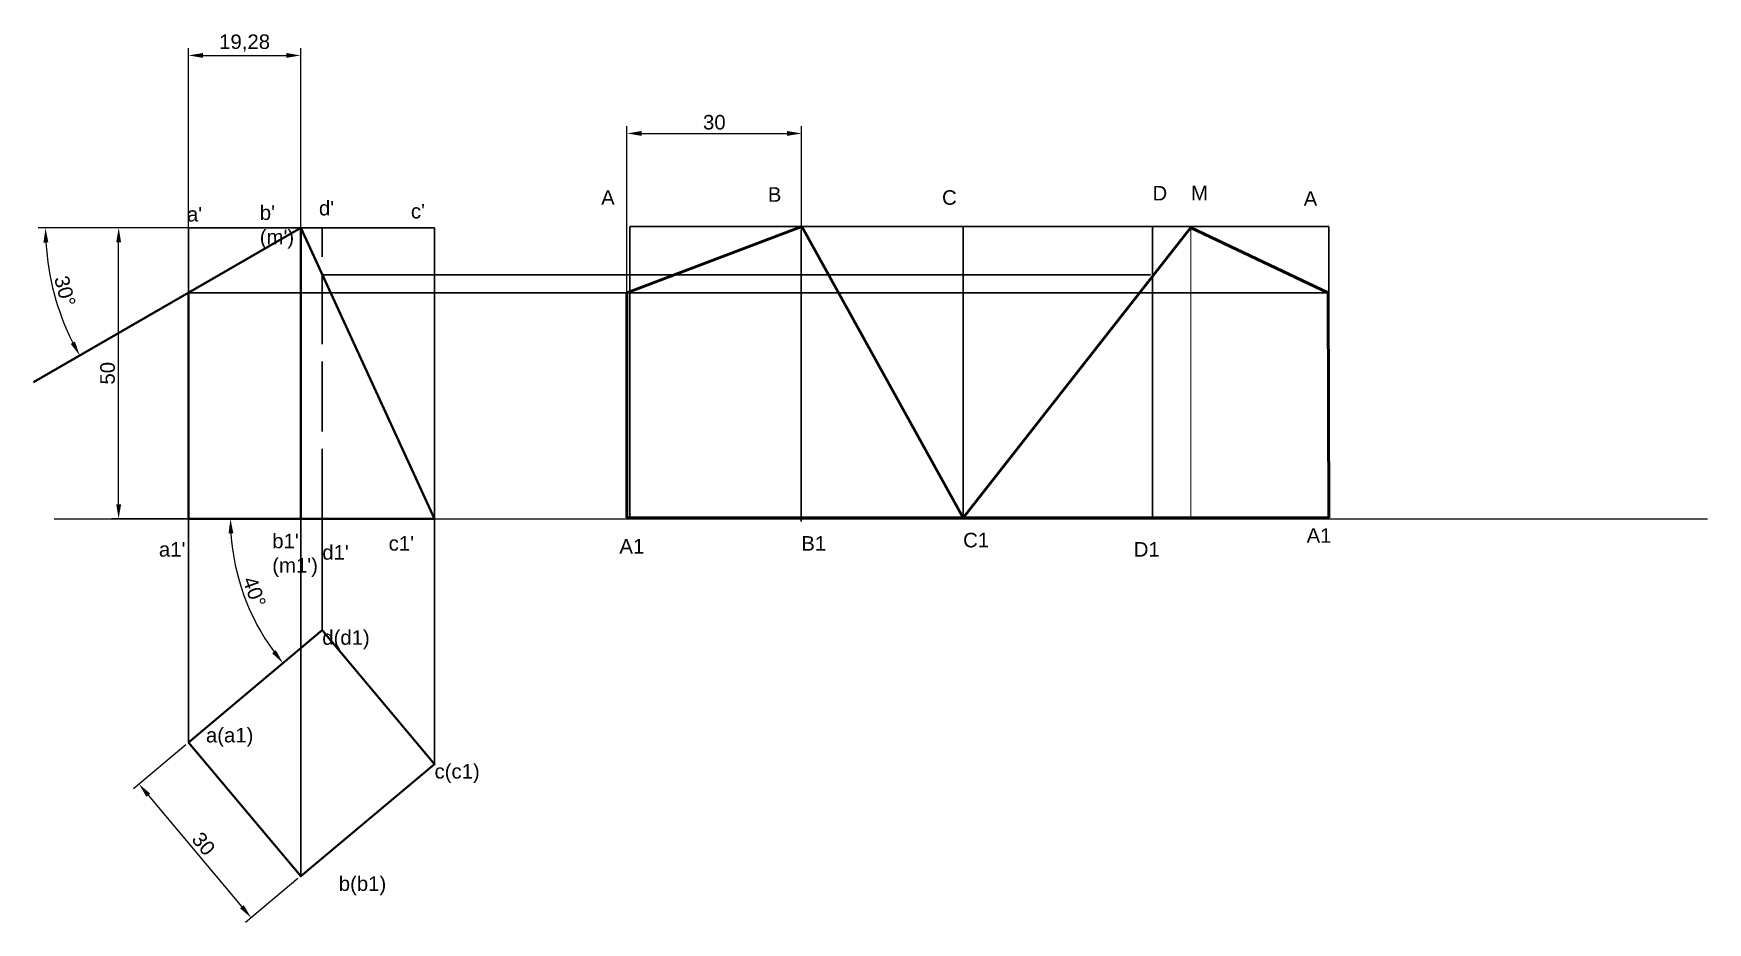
# Paper-space layout 'Layout3' of a CAD drawing. Header units: millimetres. Extents: x -4 to 284, y 9 to 162.
import ezdxf

# ---------------------------------------------------------------- set-up
doc = ezdxf.new("R2010")
doc.units = ezdxf.units.MM
doc.linetypes.add('ACAD_ISO02W100', pattern=[15, 12, -3])
doc.styles.get("Standard").update_dxf_attribs({"font": 'arial.ttf'})
doc.dimstyles.new('ISO-25', dxfattribs={"dimtxt": 2.5, "dimasz": 2.5, "dimexe": 1.25, "dimexo": 0.625, "dimtad": 1, "dimtxsty": 'Standard', "dimcen": 2.5, "dimadec": 0, "dimazin": 0, "dimtfac": 1, "dimtmove": 0, "dimatfit": 3, "dimfxl": 1, "dimarcsym": 0})

# ---------------------------------------------------------------- blocks, each defined once
blk = doc.blocks.new('*D75')
at = {"color": 0, "lineweight": -2, "transparency": 16777216}
blk.add_arc((68.58, 78.69), 38.57, 183.7145, 216.2855, dxfattribs=at)
at = {"color": 0, "lineweight": 20, "transparency": 16777216}
for points in [[(29.68, 76.17), (30.51, 76.2), (30.01, 78.69)], [(37.82, 56.12), (37.16, 55.6), (39.04, 53.89)]]:
    blk.add_solid(points, dxfattribs=at)
at = {"layer": 'Defpoints', "color": 0, "lineweight": 20, "transparency": 16777216}
for p in [(-0.28, 78.69), (283.68, 78.69), (31.05, 69.79), (45.78, 59.55), (22.8, 40.27)]:
    blk.add_point(p, dxfattribs=at)
at = {"color": 0, "transparency": 16777216, "insert": (34.12, 66.14), "char_height": 2.5, "attachment_point": 5, "rotation": 290}
blk.add_mtext('40°', dxfattribs=at)
blk = doc.blocks.new('*D76')
at = {"color": 0, "lineweight": -2, "transparency": 16777216}
for p, q in [((22.32, 39.87), (13.34, 32.33)), ((15.9, 31.22), (31.97, 12.07)), ((41.6, 16.89), (32.62, 9.35))]:
    blk.add_line(p, q, dxfattribs=at)
at = {"color": 0, "lineweight": 20, "transparency": 16777216}
for points in [[(16.22, 31.49), (15.58, 30.95), (14.3, 33.14)], [(32.29, 12.34), (31.65, 11.8), (33.58, 10.15)]]:
    blk.add_solid(points, dxfattribs=at)
at = {"layer": 'Defpoints', "color": 0, "lineweight": 20, "transparency": 16777216}
for p in [(22.8, 40.27), (42.08, 17.29), (33.58, 10.15)]:
    blk.add_point(p, dxfattribs=at)
at = {"color": 0, "transparency": 16777216, "insert": (25.39, 22.87), "char_height": 2.5, "attachment_point": 5, "rotation": 310}
blk.add_mtext('30', dxfattribs=at)
blk = doc.blocks.new('*D77')
at = {"color": 0, "linetype": 'Continuous', "lineweight": -2, "transparency": 16777216}
blk.add_line((22.17, 128.65), (-3, 128.65), dxfattribs=at)
blk.add_arc((42.08, 128.65), 43.83, 183.2684, 206.7316, dxfattribs=at)
at = {"color": 0, "linetype": 'Continuous', "lineweight": 20, "transparency": 16777216}
for points in [[(-2.1, 126.14), (-1.26, 126.17), (-1.75, 128.65)], [(3.3, 109.14), (2.57, 108.74), (4.12, 106.74)]]:
    blk.add_solid(points, dxfattribs=at)
at = {"layer": 'Defpoints', "color": 0, "linetype": 'Continuous', "lineweight": 20, "transparency": 16777216}
for p in [(22.8, 128.65), (42.08, 128.65), (65.06, 128.65), (-1.08, 121.04), (-3.82, 102.15)]:
    blk.add_point(p, dxfattribs=at)
at = {"color": 0, "linetype": 'Continuous', "lineweight": 25, "transparency": 16777216, "insert": (1.58, 117.8), "char_height": 2.5, "attachment_point": 5, "rotation": 285}
blk.add_mtext('30°', dxfattribs=at)
blk = doc.blocks.new('*D78')
at = {"color": 0, "linetype": 'Continuous', "lineweight": -2, "transparency": 16777216}
for p, q in [((41.46, 128.69), (9.56, 128.69)), ((10.81, 81.19), (10.81, 126.19)), ((41.46, 78.69), (9.56, 78.69))]:
    blk.add_line(p, q, dxfattribs=at)
at = {"color": 0, "linetype": 'Continuous', "lineweight": 20, "transparency": 16777216}
for points in [[(10.39, 126.19), (11.23, 126.19), (10.81, 128.69)], [(10.39, 81.19), (11.23, 81.19), (10.81, 78.69)]]:
    blk.add_solid(points, dxfattribs=at)
at = {"layer": 'Defpoints', "color": 0, "linetype": 'Continuous', "lineweight": 20, "transparency": 16777216}
for p in [(10.81, 128.69), (42.08, 128.69), (42.08, 78.69)]:
    blk.add_point(p, dxfattribs=at)
at = {"color": 0, "linetype": 'Continuous', "lineweight": 20, "transparency": 16777216, "insert": (8.91, 103.69), "char_height": 2.5, "attachment_point": 5, "rotation": 90}
blk.add_mtext('50', dxfattribs=at)
blk = doc.blocks.new('*D79')
at = {"color": 0, "linetype": 'Continuous', "lineweight": -2, "transparency": 16777216}
for p, q in [((98.11, 79.5), (98.11, 146.13)), ((100.61, 144.88), (125.61, 144.88)), ((128.11, 79.5), (128.11, 146.13))]:
    blk.add_line(p, q, dxfattribs=at)
at = {"color": 0, "linetype": 'Continuous', "lineweight": 20, "transparency": 16777216}
for points in [[(100.61, 145.3), (100.61, 144.47), (98.11, 144.88)], [(125.61, 145.3), (125.61, 144.47), (128.11, 144.88)]]:
    blk.add_solid(points, dxfattribs=at)
at = {"layer": 'Defpoints', "color": 0, "linetype": 'Continuous', "lineweight": 20, "transparency": 16777216}
for p in [(128.11, 144.88), (98.11, 78.87), (128.11, 78.87)]:
    blk.add_point(p, dxfattribs=at)
at = {"color": 0, "linetype": 'Continuous', "lineweight": 30, "transparency": 16777216, "insert": (113.11, 146.79), "char_height": 2.5, "attachment_point": 5}
blk.add_mtext('30', dxfattribs=at)
blk = doc.blocks.new('*D80')
at = {"color": 0, "linetype": 'Continuous', "lineweight": -2, "transparency": 16777216}
for p, q in [((22.8, 79.31), (22.8, 159.53)), ((25.3, 158.28), (39.58, 158.28)), ((42.08, 79.31), (42.08, 159.53))]:
    blk.add_line(p, q, dxfattribs=at)
at = {"color": 0, "linetype": 'Continuous', "lineweight": 20, "transparency": 16777216}
for points in [[(25.3, 158.7), (25.3, 157.87), (22.8, 158.28)], [(39.58, 158.7), (39.58, 157.87), (42.08, 158.28)]]:
    blk.add_solid(points, dxfattribs=at)
at = {"layer": 'Defpoints', "color": 0, "linetype": 'Continuous', "lineweight": 20, "transparency": 16777216}
for p in [(42.08, 158.28), (22.8, 78.69), (42.08, 78.69)]:
    blk.add_point(p, dxfattribs=at)
at = {"color": 0, "linetype": 'Continuous', "lineweight": 30, "transparency": 16777216, "insert": (32.44, 160.41), "char_height": 2.5, "attachment_point": 5}
blk.add_mtext('19,28', dxfattribs=at)

psp = doc.layouts.new('Layout3')

# ---------------------------------------------------------------- linework, layer by layer
at = {"linetype": 'Continuous', "lineweight": 40}
for p, q in [((42.081, 128.653), (-3.818, 102.153)), ((65.062, 78.686), (42.081, 128.653)), ((22.798, 78.686), (22.798, 117.52)), ((98.112, 78.873), (128.112, 78.873)), ((128.112, 78.873), (158.112, 78.873)), ((158.112, 78.873), (188.112, 78.873)), ((188.112, 78.873), (218.112, 78.873))]:
    psp.add_line(p, q, dxfattribs=at)
at = {"lineweight": 30}
for p, q in [((22.798, 78.686), (22.798, 128.686)), ((22.798, 128.653), (65.062, 128.653)), ((65.062, 78.686), (65.062, 128.686)), ((22.798, 40.269), (22.798, 78.691)), ((42.081, 17.288), (42.081, 78.844)), ((45.779, 59.553), (45.779, 78.686)), ((65.062, 36.572), (65.062, 78.844))]:
    psp.add_line(p, q, dxfattribs=at)
at = {"lineweight": 40}
for p, q in [((42.081, 78.686), (42.081, 128.686)), ((22.798, 78.686), (65.062, 78.686))]:
    psp.add_line(p, q, dxfattribs=at)
at = {"linetype": 'ACAD_ISO02W100', "lineweight": 30}
psp.add_line((45.779, 78.686), (45.779, 128.531), dxfattribs=at)
at = {"linetype": 'Continuous', "lineweight": 50}
for p, q in [((98.112, 117.52), (128.112, 128.873)), ((128.112, 128.873), (155.836, 78.873)), ((155.836, 78.873), (194.974, 128.727)), ((195.022, 128.663), (218.522, 117.52)), ((98.112, 117.52), (98.112, 78.873)), ((218.522, 117.52), (218.657, 78.873)), ((98.112, 78.873), (218.657, 78.873))]:
    psp.add_line(p, q, dxfattribs=at)
at = {"linetype": 'Continuous', "lineweight": 30}
for p, q in [((98.622, 78.873), (98.622, 128.873)), ((218.657, 128.873), (98.673, 128.873)), ((128.046, 78.234), (128.046, 128.234)), ((155.836, 78.873), (155.836, 128.873)), ((188.366, 78.873), (188.366, 128.873)), ((218.657, 78.873), (218.657, 128.873)), ((45.779, 120.614), (188.036, 120.614)), ((22.798, 117.52), (218.274, 117.52))]:
    psp.add_line(p, q, dxfattribs=at)
at = {"lineweight": 20}
psp.add_line((194.974, 128.727), (194.974, 78.686), dxfattribs=at)
psp.add_line((-0.281, 78.686), (283.682, 78.686))
at = {"lineweight": 40}
psp.add_lwpolyline([(22.798, 40.269), (42.081, 17.288), (65.062, 36.572), (45.779, 59.553)], close=True, dxfattribs=at)

# ---------------------------------------------------------------- texts
at = {"lineweight": 20, "char_height": 2.5, "attachment_point": 1}
for s, width, insert in [('A', 4.99987, (93.673, 135.132)), ('B', 5.81088, (122.301, 135.648)), ('C', 3.61708, (152.219, 135.132)), ('D', 5.48269, (188.366, 135.869)), ('M', 7.02293, (194.974, 135.906)), ('A', 10.2123, (214.327, 134.952))]:
    psp.add_mtext_dynamic_manual_height_columns(s, width=width, gutter_width=12.5, heights=[0], dxfattribs=dict(at, insert=insert))
at = {"linetype": 'Continuous', "lineweight": 40, "char_height": 2.5, "attachment_point": 1}
for s, width, insert in [("a'", 14.07254, (22.537, 132.263)), ("b' (m')", 7.03481, (35.046, 132.523)), ("d'", 6.51506, (45.21, 133.304)), ("c'", 8.12553, (61, 132.783)), ('A1', 8.86049, (96.809, 75.227)), ('B1', 6.58299, (128.046, 75.724)), ('C1', 9.75547, (155.836, 76.288))]:
    psp.add_mtext_dynamic_manual_height_columns(s, width=width, gutter_width=12.5, heights=[0], dxfattribs=dict(at, insert=insert))
at = {"lineweight": 30, "char_height": 2.5, "attachment_point": 1}
for s, width, insert in [("b1'\\P(m1')", 9.08568, (37.19, 76.135)), ("c1'", 14.53709, (57.178, 75.731)), ("a1'", 9.08568, (17.72, 74.693)), ("d1'", 7.26854, (45.779, 74.174)), ('d(d1)', 6.31504, (45.779, 59.553)), ('a(a1)', 8.5665, (25.794, 42.783)), ('c(c1)', 13.66179, (65.062, 36.572)), ('b(b1)', 4.41304, (48.612, 17.288))]:
    psp.add_mtext_dynamic_manual_height_columns(s, width=width, gutter_width=12.5, heights=[0], dxfattribs=dict(at, insert=insert))
at = {"linetype": 'Continuous', "lineweight": 30, "char_height": 2.5, "attachment_point": 1}
for s, width, insert in [('A1', 7.15587, (214.829, 77.08)), ('D1', 9.27613, (185.145, 74.696))]:
    psp.add_mtext_dynamic_manual_height_columns(s, width=width, gutter_width=12.5, heights=[0], dxfattribs=dict(at, insert=insert))

# ---------------------------------------------------------------- dimensions: what is measured, and where the dimension line sits
at = {"linetype": 'Continuous', "lineweight": 30}
for base, p1, p2, picture, middle in [((42.081, 158.284), (22.798, 78.686), (42.081, 78.686), '*D80', (32.439, 160.412)), ((128.112, 144.885), (98.112, 78.873), (128.112, 78.873), '*D79', (113.112, 146.787))]:
    dim = psp.add_linear_dim(base=base, p1=p1, p2=p2, dimstyle='ISO-25', dxfattribs=at)
    dim.commit()
    dim.dimension.update_dxf_attribs({"geometry": picture, "text_midpoint": middle})
at = {"linetype": 'Continuous', "lineweight": 25}
dim = psp.add_angular_dim_2l(base=(-1.084, 121.042), line1=((42.081, 128.653), (-3.818, 102.153)), line2=((22.798, 128.653), (65.062, 128.653)), dimstyle='ISO-25', dxfattribs=at)
dim.commit()
dim.dimension.update_dxf_attribs({"geometry": '*D77', "text_midpoint": (1.581, 117.801)})
at = {"linetype": 'Continuous', "lineweight": 20}
dim = psp.add_linear_dim(base=(10.81, 128.686), p1=(42.081, 78.686), p2=(42.081, 128.686), angle=90, dimstyle='ISO-25', dxfattribs=at)
dim.commit()
dim.dimension.update_dxf_attribs({"geometry": '*D78', "text_midpoint": (8.909, 103.686)})
dim = psp.add_angular_dim_2l(base=(31.051, 69.791), line1=((45.779, 59.553), (22.798, 40.269)), line2=((-0.281, 78.686), (283.682, 78.686)), dimstyle='ISO-25')
dim.commit()
dim.dimension.update_dxf_attribs({"geometry": '*D75', "text_midpoint": (34.124, 66.145)})
dim = psp.add_aligned_dim(p1=(22.798, 40.269), p2=(42.081, 17.288), distance=-11.098, dimstyle='ISO-25')
dim.commit()
dim.dimension.update_dxf_attribs({"geometry": '*D76', "text_midpoint": (25.395, 22.867)})

doc.saveas('drawing.dxf')
